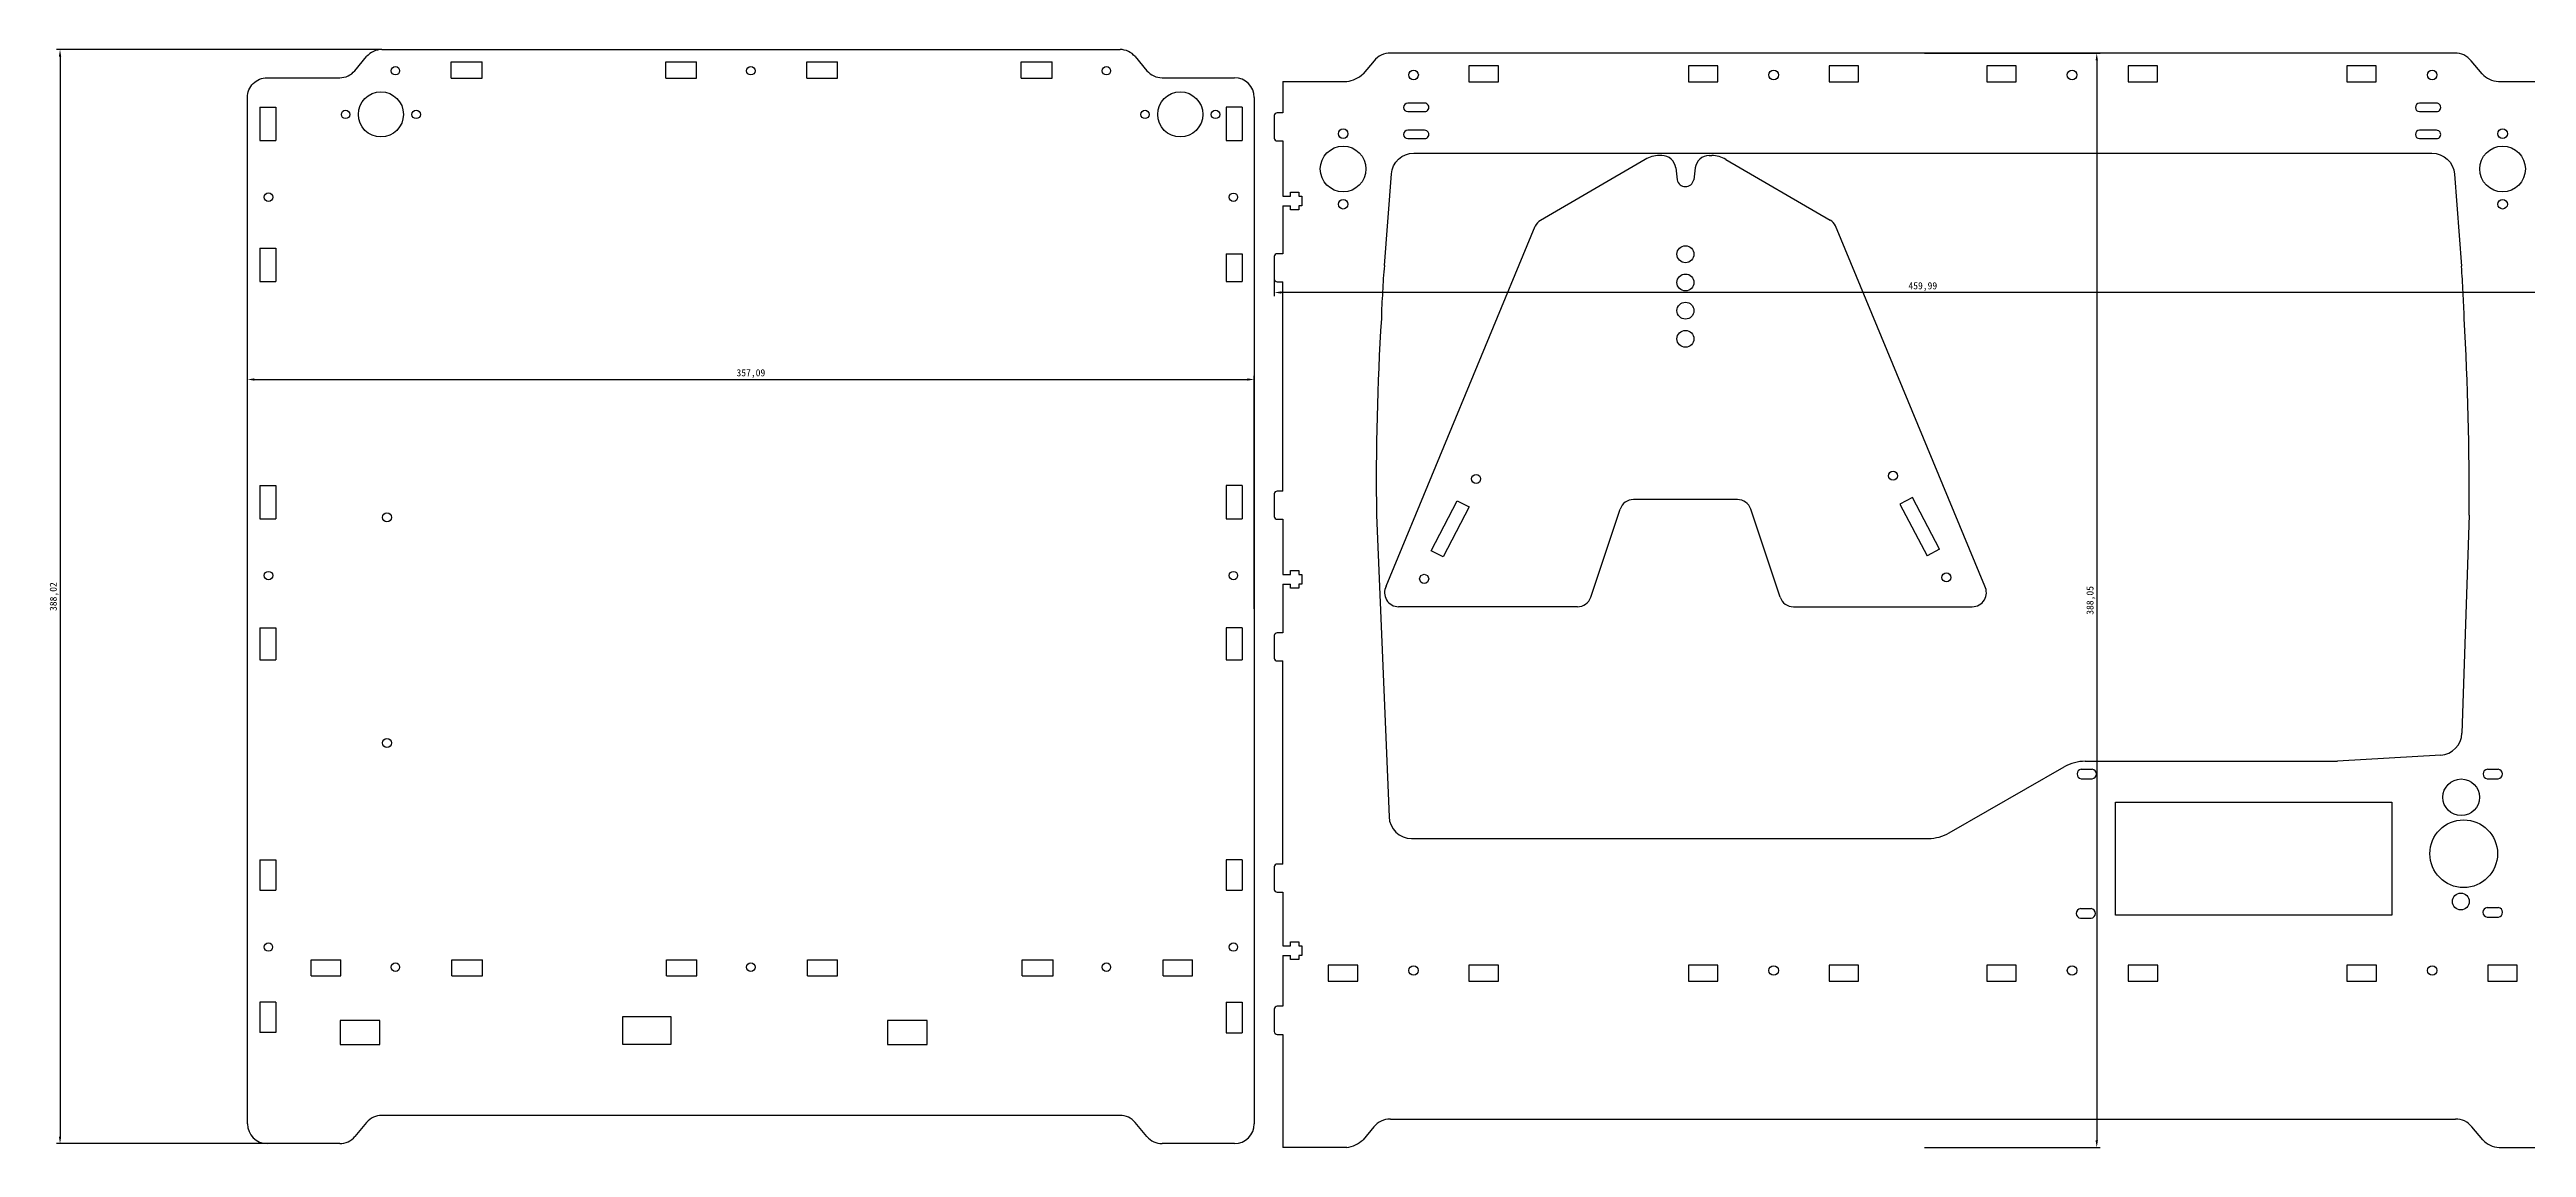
# Model space of a CAD drawing. Header units: millimetres. Extents: x 1942 to 3344, y 1295 to 2236.
# Drawn here: x 1942 to 2820, y 1295 to 1685 of the extents above; entities that cross this region are included whole.
import ezdxf

# ---------------------------------------------------------------- set-up
doc = ezdxf.new("R2010")
doc.units = ezdxf.units.MM
doc.layers.add('CUTS', color=1, linetype='Continuous')
doc.styles.get("Standard").update_dxf_attribs({"font": ''})
doc.styles.get('Standard').set_extended_font_data('SimSun')
doc.dimstyles.new('ISO-25', dxfattribs={"dimtxt": 2.5, "dimasz": 2.5, "dimexe": 1.25, "dimexo": 0.625, "dimtad": 1, "dimtxsty": 'Standard', "dimcen": 2.5, "dimadec": 0, "dimazin": 0, "dimtfac": 1, "dimtmove": 0, "dimatfit": 3, "dimfxl": 1, "dimarcsym": 0})

# ---------------------------------------------------------------- blocks, each defined once
blk = doc.blocks.new('*D15')
at = {"color": 0, "lineweight": -2, "transparency": 16777216}
for p, q in [((2606.93, 1683.53), (2669.32, 1683.53)), ((2668.07, 1681.03), (2668.07, 1297.98)), ((2606.93, 1295.48), (2669.32, 1295.48))]:
    blk.add_line(p, q, dxfattribs=at)
at = {"color": 0, "transparency": 16777216}
for points in [[(2667.66, 1681.03), (2668.49, 1681.03), (2668.07, 1683.53)], [(2667.66, 1297.98), (2668.49, 1297.98), (2668.07, 1295.48)]]:
    blk.add_solid(points, dxfattribs=at)
at = {"layer": 'Defpoints', "color": 0, "transparency": 16777216}
for p in [(2606.31, 1683.53), (2606.31, 1295.48), (2668.07, 1295.48)]:
    blk.add_point(p, dxfattribs=at)
at = {"color": 0, "transparency": 16777216, "insert": (2665.99, 1489.5), "char_height": 2.5, "attachment_point": 5, "rotation": 90}
blk.add_mtext('388,05', dxfattribs=at)
blk = doc.blocks.new('*D16')
at = {"color": 0, "lineweight": -2, "transparency": 16777216}
for p, q in [((2376.39, 1606.85), (2376.39, 1597.44)), ((2836.38, 1606.85), (2836.38, 1597.44)), ((2833.88, 1598.69), (2378.89, 1598.69))]:
    blk.add_line(p, q, dxfattribs=at)
at = {"color": 0, "transparency": 16777216}
for points in [[(2378.89, 1599.11), (2378.89, 1598.27), (2376.39, 1598.69)], [(2833.88, 1599.11), (2833.88, 1598.27), (2836.38, 1598.69)]]:
    blk.add_solid(points, dxfattribs=at)
at = {"layer": 'Defpoints', "color": 0, "transparency": 16777216}
for p in [(2376.39, 1607.47), (2836.38, 1607.47), (2376.39, 1598.69)]:
    blk.add_point(p, dxfattribs=at)
at = {"color": 0, "transparency": 16777216, "insert": (2606.38, 1600.77), "char_height": 2.5, "attachment_point": 5}
blk.add_mtext('459,99', dxfattribs=at)
blk = doc.blocks.new('*D17')
at = {"color": 0, "lineweight": -2, "transparency": 16777216}
for p, q in [((2059.21, 1684.85), (1944.49, 1684.85)), ((1945.74, 1682.35), (1945.74, 1299.33)), ((2044.3, 1296.83), (1944.49, 1296.83))]:
    blk.add_line(p, q, dxfattribs=at)
at = {"color": 0, "transparency": 16777216}
for points in [[(1945.32, 1682.35), (1946.15, 1682.35), (1945.74, 1684.85)], [(1945.32, 1299.33), (1946.15, 1299.33), (1945.74, 1296.83)]]:
    blk.add_solid(points, dxfattribs=at)
at = {"layer": 'Defpoints', "color": 0, "transparency": 16777216}
for p in [(2059.84, 1684.85), (1945.74, 1296.83), (2044.92, 1296.83)]:
    blk.add_point(p, dxfattribs=at)
at = {"color": 0, "transparency": 16777216, "insert": (1943.65, 1490.84), "char_height": 2.5, "attachment_point": 5, "rotation": 90}
blk.add_mtext('388,02', dxfattribs=at)
blk = doc.blocks.new('*D18')
at = {"color": 0, "lineweight": -2, "transparency": 16777216}
for p, q in [((2012.2, 1486.47), (2012.2, 1569.08)), ((2014.7, 1567.83), (2366.8, 1567.83)), ((2369.3, 1486.47), (2369.3, 1569.08))]:
    blk.add_line(p, q, dxfattribs=at)
at = {"color": 0, "transparency": 16777216}
for points in [[(2014.7, 1568.25), (2014.7, 1567.41), (2012.2, 1567.83)], [(2366.8, 1568.25), (2366.8, 1567.41), (2369.3, 1567.83)]]:
    blk.add_solid(points, dxfattribs=at)
at = {"layer": 'Defpoints', "color": 0, "transparency": 16777216}
for p in [(2369.3, 1567.83), (2012.2, 1485.84), (2369.3, 1485.84)]:
    blk.add_point(p, dxfattribs=at)
at = {"color": 0, "transparency": 16777216, "insert": (2190.75, 1569.91), "char_height": 2.5, "attachment_point": 5}
blk.add_mtext('357,09', dxfattribs=at)

msp = doc.modelspace()

# ---------------------------------------------------------------- linework, layer by layer
at = {"color": 6}
for p, q in [((2059.836, 1684.854), (2321.662, 1684.854)), ((2455.87, 1679.09), (2445.433, 1679.09)), ((2445.433, 1679.09), (2445.433, 1673.39)), ((2455.87, 1673.39), (2455.87, 1679.09)), ((2533.726, 1679.09), (2523.289, 1679.09)), ((2523.289, 1679.09), (2523.289, 1673.39)), ((2533.726, 1673.39), (2533.726, 1679.09)), ((2583.597, 1679.09), (2573.16, 1679.09)), ((2573.16, 1679.09), (2573.16, 1673.39)), ((2583.597, 1673.39), (2583.597, 1679.09)), ((2639.497, 1679.09), (2629.061, 1679.09)), ((2629.061, 1679.09), (2629.061, 1673.39)), ((2639.497, 1673.39), (2639.497, 1679.09)), ((2689.593, 1679.09), (2679.157, 1679.09)), ((2679.157, 1679.09), (2679.157, 1673.39)), ((2689.593, 1673.39), (2689.593, 1679.09)), ((2767.168, 1679.09), (2756.731, 1679.09)), ((2756.731, 1679.09), (2756.731, 1673.39)), ((2767.168, 1673.39), (2767.168, 1679.09)), ((2336.579, 1674.854), (2362.296, 1674.854)), ((2016.553, 1664.37), (2022.253, 1664.37)), ((2364.966, 1664.414), (2359.266, 1664.414)), ((2369.296, 1667.854), (2369.296, 1303.832)), ((2379.39, 1652.448), (2379.388, 1632.823)), ((2379.388, 1629.422), (2379.388, 1612.459)), ((2379.388, 1528.245), (2379.39, 1602.483)), ((2364.966, 1530.258), (2359.266, 1530.258)), ((2359.266, 1518.407), (2364.966, 1518.407)), ((2379.39, 1518.269), (2379.388, 1498.656)), ((2379.388, 1495.255), (2379.388, 1477.988)), ((2016.544, 1479.73), (2022.244, 1479.73)), ((2364.966, 1479.757), (2359.266, 1479.757)), ((2379.388, 1395.983), (2379.39, 1468.013)), ((2016.544, 1397.516), (2022.244, 1397.516)), ((2364.966, 1397.506), (2359.266, 1397.506)), ((2379.39, 1386.007), (2379.388, 1366.961)), ((2379.388, 1363.56), (2379.388, 1345.533)), ((2405.972, 1360.18), (2395.535, 1360.18)), ((2395.535, 1360.18), (2395.535, 1354.48)), ((2405.972, 1354.48), (2405.972, 1360.18)), ((2455.842, 1360.18), (2445.406, 1360.18)), ((2445.406, 1360.18), (2445.406, 1354.48)), ((2455.842, 1354.48), (2455.842, 1360.18)), ((2533.683, 1360.18), (2523.247, 1360.18)), ((2523.247, 1360.18), (2523.247, 1354.48)), ((2533.683, 1354.48), (2533.683, 1360.18)), ((2583.58, 1360.18), (2573.144, 1360.18)), ((2573.144, 1360.18), (2573.144, 1354.48)), ((2583.58, 1354.48), (2583.58, 1360.18)), ((2639.484, 1360.18), (2629.048, 1360.18)), ((2629.048, 1360.18), (2629.048, 1354.48)), ((2639.484, 1354.48), (2639.484, 1360.18)), ((2689.694, 1360.18), (2679.257, 1360.18)), ((2679.257, 1360.18), (2679.257, 1354.48)), ((2689.694, 1354.48), (2689.694, 1360.18)), ((2767.241, 1360.18), (2756.804, 1360.18)), ((2756.804, 1360.18), (2756.804, 1354.48)), ((2767.241, 1354.48), (2767.241, 1360.18)), ((2817.197, 1360.18), (2806.761, 1360.18)), ((2806.761, 1360.18), (2806.761, 1354.48)), ((2817.197, 1354.48), (2817.197, 1360.18)), ((2022.244, 1347.038), (2016.544, 1347.032)), ((2022.244, 1336.199), (2016.544, 1336.199)), ((2059.117, 1340.464), (2045.117, 1340.464)), ((2045.117, 1340.464), (2045.117, 1331.964)), ((2059.117, 1331.964), (2059.117, 1340.464)), ((2253.214, 1340.464), (2239.214, 1340.464)), ((2239.214, 1340.464), (2239.214, 1331.964)), ((2253.214, 1331.964), (2253.214, 1340.464)), ((2045.117, 1331.964), (2059.117, 1331.964)), ((2239.214, 1331.964), (2253.214, 1331.964)), ((2321.663, 1306.832), (2059.837, 1306.832)), ((2417.539, 1305.479), (2795.285, 1305.481)), ((2044.92, 1296.832), (2019.204, 1296.832)), ((2362.296, 1296.832), (2336.58, 1296.832))]:
    msp.add_line(p, q, dxfattribs=at)
at = {"color": 6, "linetype": 'Continuous'}
for p, q in [((2507.863, 1645.885), (2470.78, 1624.229)), ((2513.78, 1647.25), (2512.906, 1647.25)), ((2518.742, 1642.864), (2519.267, 1638.621)), ((2525.658, 1642.864), (2525.133, 1638.621)), ((2530.62, 1647.25), (2531.5, 1647.25)), ((2536.533, 1645.891), (2573.545, 1624.331)), ((2416.044, 1494.574), (2468.874, 1622.235)), ((2628.355, 1494.574), (2575.456, 1622.335)), ((2431.988, 1507.113), (2441.285, 1524.796)), ((2445.453, 1522.648), (2436.301, 1504.89)), ((2441.285, 1524.796), (2445.453, 1522.648)), ((2488.616, 1490.664), (2499.042, 1521.836)), ((2540.616, 1525.25), (2503.784, 1525.25)), ((2555.785, 1490.664), (2545.358, 1521.836)), ((2602.694, 1525.994), (2598.279, 1523.676)), ((2598.279, 1523.676), (2607.911, 1505.33)), ((2612.332, 1507.652), (2602.694, 1525.994)), ((2436.301, 1504.89), (2431.988, 1507.113)), ((2612.332, 1507.652), (2607.911, 1505.33)), ((2483.874, 1487.25), (2420.471, 1487.25)), ((2560.526, 1487.25), (2623.928, 1487.25))]:
    msp.add_line(p, q, dxfattribs=at)
at = {"color": 6}
for centre, radius in [((2064.677, 1677.337), 1.5), ((2190.753, 1677.337), 1.5), ((2316.83, 1677.337), 1.5), ((2059.53, 1661.857), 8), ((2343.03, 1661.857), 8), ((2522.2, 1612.25), 3), ((2522.2, 1602.25), 3), ((2522.2, 1592.25), 3), ((2522.2, 1582.25), 3)]:
    msp.add_circle(centre, radius, dxfattribs=at)
at = {"color": 6, "linetype": 'Continuous'}
for centre in [(2447.972, 1532.58), (2595.837, 1533.688), (2429.535, 1497.138), (2614.771, 1497.637)]:
    msp.add_circle(centre, 1.6, dxfattribs=at)
at = {"color": 6}
for centre, start, end in [((2423.691, 1664.349), 90.102001, 269.897999), ((2429.691, 1664.349), 269.891744, 90.108256), ((2782.588, 1664.349), 90.102001, 269.897999), ((2788.589, 1664.349), 269.891744, 90.108256), ((2423.691, 1654.749), 90.102001, 269.897999), ((2429.691, 1654.749), 269.891744, 90.108256), ((2782.588, 1654.749), 90.102001, 269.897999), ((2788.589, 1654.749), 269.891744, 90.108256)]:
    msp.add_arc(centre, 1.5, start, end, dxfattribs=at)
at = {"color": 6, "linetype": 'Continuous'}
for centre, radius, start, end in [((2512.906, 1637.25), 10, 90, 120.285124), ((2513.78, 1642.25), 5, 7.046907, 90), ((2530.62, 1642.25), 5, 90, 172.953093), ((2531.5, 1637.25), 10, 59.778822, 90), ((2522.2, 1639.25), 3, 192.102463, 347.897537), ((2473.302, 1619.911), 5, 120.285124, 152.307878), ((2571.029, 1620.011), 5, 27.699473, 59.778822), ((2503.784, 1520.25), 5, 90, 161.505435), ((2540.616, 1520.25), 5, 18.494565, 90), ((2420.471, 1492.25), 5, 152.307878, 270), ((2623.928, 1492.25), 5, 270, 27.699473), ((2483.874, 1492.25), 5, 270, 341.505435), ((2560.526, 1492.25), 5, 198.494565, 270)]:
    msp.add_arc(centre, radius, start, end, dxfattribs=at)
at = {"layer": 'CUTS', "color": 6}
for p, q in [((2050.282, 1677.356), (2054.473, 1682.353)), ((2084.443, 1674.737), (2084.443, 1680.437)), ((2084.443, 1680.437), (2095.492, 1680.437)), ((2095.492, 1674.737), (2095.492, 1680.437)), ((2160.541, 1674.74), (2160.541, 1680.44)), ((2160.541, 1680.44), (2171.49, 1680.44)), ((2171.49, 1674.74), (2171.49, 1680.44)), ((2210.541, 1674.74), (2210.541, 1680.44)), ((2210.541, 1680.44), (2221.49, 1680.44)), ((2221.49, 1674.74), (2221.49, 1680.44)), ((2286.614, 1674.737), (2286.614, 1680.437)), ((2286.614, 1680.437), (2297.563, 1680.437)), ((2297.563, 1674.737), (2297.563, 1680.437)), ((2327.026, 1682.352), (2331.215, 1677.356)), ((2084.443, 1674.737), (2095.492, 1674.737)), ((2160.541, 1674.74), (2171.49, 1674.74)), ((2210.541, 1674.74), (2221.49, 1674.74)), ((2286.614, 1674.737), (2297.563, 1674.737)), ((2379.388, 1673.528), (2402.087, 1673.528)), ((2379.388, 1673.528), (2379.388, 1662.424)), ((2445.433, 1673.39), (2455.87, 1673.39)), ((2523.289, 1673.39), (2533.726, 1673.39)), ((2573.16, 1673.39), (2583.597, 1673.39)), ((2629.061, 1673.39), (2639.497, 1673.39)), ((2679.157, 1673.39), (2689.593, 1673.39)), ((2756.731, 1673.39), (2767.168, 1673.39)), ((2810.525, 1673.528), (2833.388, 1673.528)), ((2016.553, 1664.37), (2016.553, 1652.579)), ((2022.253, 1664.37), (2022.253, 1652.579)), ((2359.266, 1664.414), (2359.266, 1652.579)), ((2364.966, 1664.414), (2364.966, 1652.579)), ((2376.388, 1661.424), (2376.388, 1653.448)), ((2379.388, 1662.424), (2377.388, 1662.424)), ((2016.553, 1652.579), (2022.253, 1652.579)), ((2359.266, 1652.579), (2364.966, 1652.579)), ((2377.388, 1652.448), (2379.39, 1652.448)), ((2382.077, 1632.823), (2382.078, 1634.222)), ((2382.078, 1634.223), (2385.078, 1634.222)), ((2385.078, 1634.222), (2385.078, 1632.823)), ((2379.388, 1632.823), (2382.077, 1632.823)), ((2379.388, 1629.422), (2382.078, 1629.422)), ((2382.078, 1628.022), (2382.078, 1629.422)), ((2385.078, 1628.022), (2382.078, 1628.022)), ((2385.078, 1632.823), (2386.099, 1632.823)), ((2386.099, 1629.422), (2385.078, 1629.422)), ((2385.078, 1629.422), (2385.078, 1628.022)), ((2386.099, 1632.823), (2386.099, 1629.422)), ((2016.553, 1614.426), (2022.253, 1614.422)), ((2016.553, 1614.426), (2016.553, 1602.579)), ((2022.253, 1614.422), (2022.253, 1602.579)), ((2359.266, 1612.428), (2364.966, 1612.428)), ((2359.266, 1612.428), (2359.266, 1602.579)), ((2364.966, 1612.428), (2364.966, 1602.579)), ((2376.388, 1611.459), (2376.388, 1603.483)), ((2379.388, 1612.459), (2377.388, 1612.459)), ((2016.553, 1602.579), (2022.253, 1602.579)), ((2359.266, 1602.579), (2364.966, 1602.579)), ((2377.388, 1602.483), (2379.39, 1602.483)), ((2016.544, 1530.271), (2016.544, 1518.407)), ((2016.544, 1530.256), (2022.244, 1530.245)), ((2022.244, 1530.245), (2022.244, 1518.407)), ((2359.266, 1530.258), (2359.266, 1518.407)), ((2364.966, 1530.258), (2364.966, 1518.407)), ((2376.388, 1527.245), (2376.388, 1519.269)), ((2379.388, 1528.245), (2377.388, 1528.245)), ((2016.544, 1518.407), (2022.244, 1518.407)), ((2377.388, 1518.269), (2379.39, 1518.269)), ((2412.648, 1519.69), (2417.079, 1412.741)), ((2800.131, 1519.685), (2797.57, 1442.354)), ((2379.388, 1498.656), (2382.077, 1498.655)), ((2379.388, 1495.255), (2382.078, 1495.255)), ((2382.077, 1498.655), (2382.078, 1500.055)), ((2382.078, 1500.055), (2385.078, 1500.055)), ((2382.078, 1493.855), (2382.078, 1495.255)), ((2385.078, 1493.855), (2382.078, 1493.855)), ((2385.078, 1500.055), (2385.078, 1498.655)), ((2385.078, 1498.655), (2386.099, 1498.655)), ((2386.099, 1495.255), (2385.078, 1495.255)), ((2385.078, 1495.255), (2385.078, 1493.855)), ((2386.099, 1498.655), (2386.099, 1495.255)), ((2016.544, 1479.73), (2016.544, 1468.407)), ((2022.244, 1479.73), (2022.244, 1468.407)), ((2359.266, 1479.757), (2359.266, 1468.407)), ((2364.966, 1479.757), (2364.966, 1468.407)), ((2376.388, 1476.988), (2376.388, 1469.013)), ((2379.388, 1477.988), (2377.388, 1477.988)), ((2016.544, 1468.407), (2022.244, 1468.407)), ((2359.266, 1468.407), (2364.966, 1468.407)), ((2377.388, 1468.013), (2379.39, 1468.013)), ((2664.006, 1432.441), (2753.406, 1432.441)), ((2790.052, 1434.633), (2753.406, 1432.441)), ((2615.773, 1407.061), (2656.541, 1430.452)), ((2662.588, 1429.64), (2666.428, 1429.64)), ((2662.588, 1426.24), (2666.428, 1426.24)), ((2806.588, 1426.24), (2810.428, 1426.24)), ((2806.607, 1429.639), (2810.447, 1429.639)), ((2674.706, 1417.906), (2772.706, 1417.906)), ((2674.706, 1377.906), (2674.706, 1417.906)), ((2772.706, 1417.906), (2772.706, 1377.906)), ((2016.544, 1397.516), (2016.544, 1386.685)), ((2022.244, 1397.516), (2022.244, 1386.685)), ((2359.266, 1397.506), (2359.266, 1386.685)), ((2364.966, 1397.506), (2364.966, 1386.685)), ((2425.072, 1405.072), (2608.308, 1405.072)), ((2376.388, 1394.983), (2376.388, 1387.007)), ((2379.388, 1395.983), (2377.388, 1395.983)), ((2016.544, 1386.685), (2022.244, 1386.685)), ((2359.266, 1386.685), (2364.966, 1386.685)), ((2377.388, 1386.007), (2379.39, 1386.007)), ((2662.288, 1380.185), (2666.128, 1380.185)), ((2806.508, 1380.585), (2810.508, 1380.585)), ((2662.288, 1376.785), (2666.128, 1376.785)), ((2772.706, 1377.906), (2674.706, 1377.906)), ((2806.508, 1377.185), (2810.508, 1377.185)), ((2034.748, 1356.334), (2034.748, 1362.034)), ((2034.748, 1362.034), (2045.296, 1362.034)), ((2045.296, 1356.334), (2045.296, 1362.034)), ((2084.748, 1356.334), (2084.748, 1362.034)), ((2084.748, 1362.034), (2095.613, 1362.034)), ((2095.613, 1356.334), (2095.613, 1362.034)), ((2160.842, 1356.335), (2160.842, 1362.035)), ((2160.842, 1362.035), (2171.569, 1362.035)), ((2171.569, 1356.335), (2171.569, 1362.035)), ((2210.842, 1356.335), (2210.842, 1362.035)), ((2210.842, 1362.035), (2221.423, 1362.035)), ((2221.423, 1356.335), (2221.423, 1362.035)), ((2286.937, 1356.334), (2286.937, 1362.034)), ((2286.937, 1362.034), (2297.935, 1362.034)), ((2297.935, 1356.334), (2297.935, 1362.034)), ((2336.937, 1356.334), (2336.937, 1362.034)), ((2336.937, 1362.034), (2347.355, 1362.034)), ((2347.355, 1356.334), (2347.355, 1362.034)), ((2379.388, 1366.961), (2382.077, 1366.961)), ((2379.388, 1363.56), (2382.078, 1363.56)), ((2382.077, 1366.961), (2382.078, 1368.36)), ((2382.078, 1368.361), (2385.078, 1368.36)), ((2382.078, 1362.16), (2382.078, 1363.56)), ((2385.078, 1362.16), (2382.078, 1362.16)), ((2385.078, 1368.36), (2385.078, 1366.961)), ((2385.078, 1366.961), (2386.099, 1366.961)), ((2386.099, 1363.56), (2385.078, 1363.56)), ((2385.078, 1363.56), (2385.078, 1362.16)), ((2386.099, 1366.961), (2386.099, 1363.56)), ((2034.748, 1356.334), (2045.296, 1356.334)), ((2084.748, 1356.334), (2095.613, 1356.334)), ((2160.842, 1356.335), (2171.569, 1356.335)), ((2210.842, 1356.335), (2221.423, 1356.335)), ((2286.937, 1356.334), (2297.935, 1356.334)), ((2336.937, 1356.334), (2347.355, 1356.334)), ((2395.535, 1354.48), (2405.972, 1354.48)), ((2445.406, 1354.48), (2455.842, 1354.48)), ((2523.247, 1354.48), (2533.683, 1354.48)), ((2573.144, 1354.48), (2583.58, 1354.48)), ((2629.048, 1354.48), (2639.484, 1354.48)), ((2679.257, 1354.48), (2689.694, 1354.48)), ((2679.406, 1354.48), (2689.694, 1354.48)), ((2756.804, 1354.48), (2767.241, 1354.48)), ((2806.761, 1354.48), (2817.197, 1354.48)), ((2807.12, 1354.48), (2816.97, 1354.48)), ((2016.544, 1347.032), (2016.544, 1336.199)), ((2022.244, 1347.038), (2022.244, 1336.199)), ((2359.266, 1347.033), (2364.966, 1347.035)), ((2359.266, 1347.033), (2359.266, 1336.188)), ((2364.966, 1347.035), (2364.966, 1336.185)), ((2376.388, 1344.533), (2376.388, 1336.557)), ((2379.388, 1345.533), (2377.388, 1345.533)), ((2145.379, 1331.964), (2145.379, 1341.964)), ((2145.379, 1341.964), (2162.379, 1341.964)), ((2162.379, 1341.964), (2162.379, 1331.964)), ((2359.266, 1336.188), (2364.966, 1336.185)), ((2377.388, 1335.557), (2379.39, 1335.557)), ((2379.39, 1335.557), (2379.388, 1295.479)), ((2162.379, 1331.964), (2145.379, 1331.964)), ((2054.473, 1304.33), (2050.285, 1299.335)), ((2331.216, 1299.334), (2327.027, 1304.33)), ((2402.051, 1295.479), (2379.388, 1295.479))]:
    msp.add_line(p, q, dxfattribs=at)
for points in [[(2411.763, 1680.825), (2407.9, 1676.231)], [(2795.038, 1683.53), (2417.575, 1683.528)], [(2804.713, 1676.231), (2800.849, 1680.825)], [(2429.688, 1665.849), (2423.689, 1665.849)], [(2423.689, 1662.849), (2429.688, 1662.849), (2429.688, 1662.849)], [(2788.586, 1665.849), (2782.586, 1665.849)], [(2782.586, 1662.849), (2788.586, 1662.849), (2788.586, 1662.849)], [(2429.688, 1656.249), (2423.689, 1656.249)], [(2423.689, 1653.249), (2429.688, 1653.249), (2429.688, 1653.249)], [(2788.586, 1656.249), (2782.586, 1656.249)], [(2782.586, 1653.249), (2788.586, 1653.249), (2788.586, 1653.249)], [(2411.727, 1302.776), (2407.864, 1298.183)], [(2804.96, 1298.183), (2801.096, 1302.776)], [(2810.772, 1295.479), (2833.388, 1295.479), (2833.388, 1295.479)]]:
    msp.add_lwpolyline(points, dxfattribs=at)
for points in [[(2012.204, 1303.832), (2012.2, 1667.854, -0.4142175), (2019.2, 1674.854), (2044.919, 1674.854)], [(2415.436, 1608.315), (2417.9, 1640.716, -0.3921798), (2425.877, 1648.11), (2786.948, 1648.08, -0.3921745), (2794.924, 1640.685), (2797.404, 1608.012)]]:
    msp.add_lwpolyline(points, format="xyb", dxfattribs=at)
for centre, radius in [((2425.773, 1675.83), 1.7), ((2553.493, 1675.84), 1.7), ((2659.318, 1675.84), 1.7), ((2787.033, 1675.84), 1.7), ((2047.029, 1661.857), 1.5), ((2072.029, 1661.857), 1.5), ((2330.529, 1661.857), 1.5), ((2355.529, 1661.857), 1.5), ((2400.798, 1655), 1.7), ((2400.798, 1655), 1.7), ((2812.008, 1655), 1.7), ((2812.008, 1655), 1.7), ((2400.798, 1642.5), 8.1), ((2812.008, 1642.5), 8.1), ((2019.652, 1632.479), 1.5), ((2361.865, 1632.449), 1.5), ((2400.798, 1630), 1.7), ((2400.798, 1630), 1.7), ((2812.008, 1630), 1.7), ((2812.008, 1630), 1.7), ((2061.678, 1518.934), 1.6), ((2019.648, 1498.281), 1.5), ((2361.865, 1498.282), 1.5), ((2061.678, 1438.934), 1.6), ((2797.331, 1419.659), 6.5), ((2798.206, 1399.656), 12), ((2797.206, 1382.706), 3), ((2019.644, 1366.565), 1.5), ((2361.865, 1366.566), 1.5), ((2064.678, 1359.434), 1.5), ((2190.753, 1359.432), 1.5), ((2316.831, 1359.434), 1.5), ((2425.763, 1358.23), 1.7), ((2553.483, 1358.23), 1.7), ((2659.333, 1358.23), 1.7), ((2787.043, 1358.23), 1.7)]:
    msp.add_circle(centre, radius, dxfattribs=at)
for centre, radius, start, end in [((2059.836, 1677.854), 7, 90, 140.012283), ((2321.662, 1677.854), 7, 39.982555, 90), ((2417.24, 1676.65), 6.887, 87.207246, 142.676051), ((2795.495, 1676.916), 6.63, 36.133358, 93.953394), ((2044.919, 1681.854), 7, 270, 320.012283), ((2336.579, 1681.854), 7, 219.982555, 270), ((2362.296, 1667.854), 7, 0, 90), ((2400.614, 1684.297), 10.869, 277.790048, 312.093648), ((2810.939, 1682.017), 8.499, 222.901084, 267.212573), ((2377.388, 1661.424), 1, 90, 180), ((2377.388, 1653.448), 1, 180, 270), ((2377.388, 1611.459), 1, 90, 180), ((2535.824, 1595.434), 121.075, 173.893268, 178.369361), ((2539.003, 1586.535), 259.291, 2.69579, 4.751295), ((2377.388, 1603.483), 1, 180, 270), ((2552.605, 1588.021), 138.234, 175.494443, 179.415948), ((2445.856, 1579.304), 352.687, 1.645218, 3.157421), ((3283.405, 1532.981), 870.858, 176.28349, 180.874486), ((1733.761, 1528.078), 1066.403, 359.549066, 3.298122), ((2377.388, 1527.245), 1, 90, 180), ((2377.388, 1519.269), 1, 180, 270), ((2377.388, 1476.988), 1, 90, 180), ((2377.388, 1469.013), 1, 180, 270), ((2789.574, 1442.619), 8, 273.422712, 358.103049), ((2664.006, 1417.441), 15, 90, 119.845289), ((2662.794, 1427.94), 1.712, 96.923999, 263.076001), ((2666.221, 1427.94), 1.712, 276.923999, 83.076001), ((2806.793, 1427.938), 1.711, 96.224394, 263.125334), ((2810.22, 1427.941), 1.713, 276.95057, 82.399158), ((2425.072, 1413.072), 8, 182.372558, 270), ((2608.308, 1420.072), 15, 270, 299.845289), ((2377.388, 1394.983), 1, 90, 180), ((2377.388, 1387.007), 1, 180, 270), ((2662.494, 1378.485), 1.712, 96.923999, 263.076001), ((2665.921, 1378.485), 1.712, 276.923999, 83.076001), ((2806.714, 1378.885), 1.712, 96.923999, 263.076001), ((2810.301, 1378.885), 1.712, 276.923999, 83.076001), ((2377.388, 1344.533), 1, 90, 180), ((2377.388, 1336.557), 1, 180, 270), ((2019.204, 1303.832), 7, 180.000552, 270), ((2059.837, 1299.832), 7, 90, 140.021774), ((2321.663, 1299.832), 7, 39.980807, 90), ((2362.296, 1303.832), 7, 270, 0), ((2417.203, 1298.601), 6.887, 87.207246, 142.676051), ((2795.742, 1298.867), 6.63, 36.133358, 93.953394), ((2044.92, 1303.832), 7, 270, 320.021774), ((2336.58, 1303.832), 7, 219.980807, 270), ((2400.578, 1306.248), 10.869, 277.790048, 312.093648), ((2811.186, 1303.968), 8.499, 222.901084, 267.212573)]:
    msp.add_arc(centre, radius, start, end, dxfattribs=at)

# ---------------------------------------------------------------- dimensions: what is measured, and where the dimension line sits
for base, p1, p2, picture, middle in [((1945.736, 1296.832), (2059.836, 1684.854), (2044.92, 1296.832), '*D17', (1943.653, 1490.843)), ((2668.072, 1295.479), (2606.307, 1683.529), (2606.307, 1295.479), '*D15', (2665.989, 1489.504))]:
    dim = msp.add_linear_dim(base=base, p1=p1, p2=p2, angle=90, dimstyle='ISO-25')
    dim.commit()
    dim.dimension.update_dxf_attribs({"geometry": picture, "text_midpoint": middle})
for base, p1, p2, picture, middle in [((2376.388, 1598.689), (2836.38, 1607.471), (2376.388, 1607.471), '*D16', (2606.384, 1600.773)), ((2369.296, 1567.829), (2012.202, 1485.843), (2369.296, 1485.843), '*D18', (2190.749, 1569.913))]:
    dim = msp.add_linear_dim(base=base, p1=p1, p2=p2, dimstyle='ISO-25')
    dim.commit()
    dim.dimension.update_dxf_attribs({"geometry": picture, "text_midpoint": middle})

doc.saveas('drawing.dxf')
